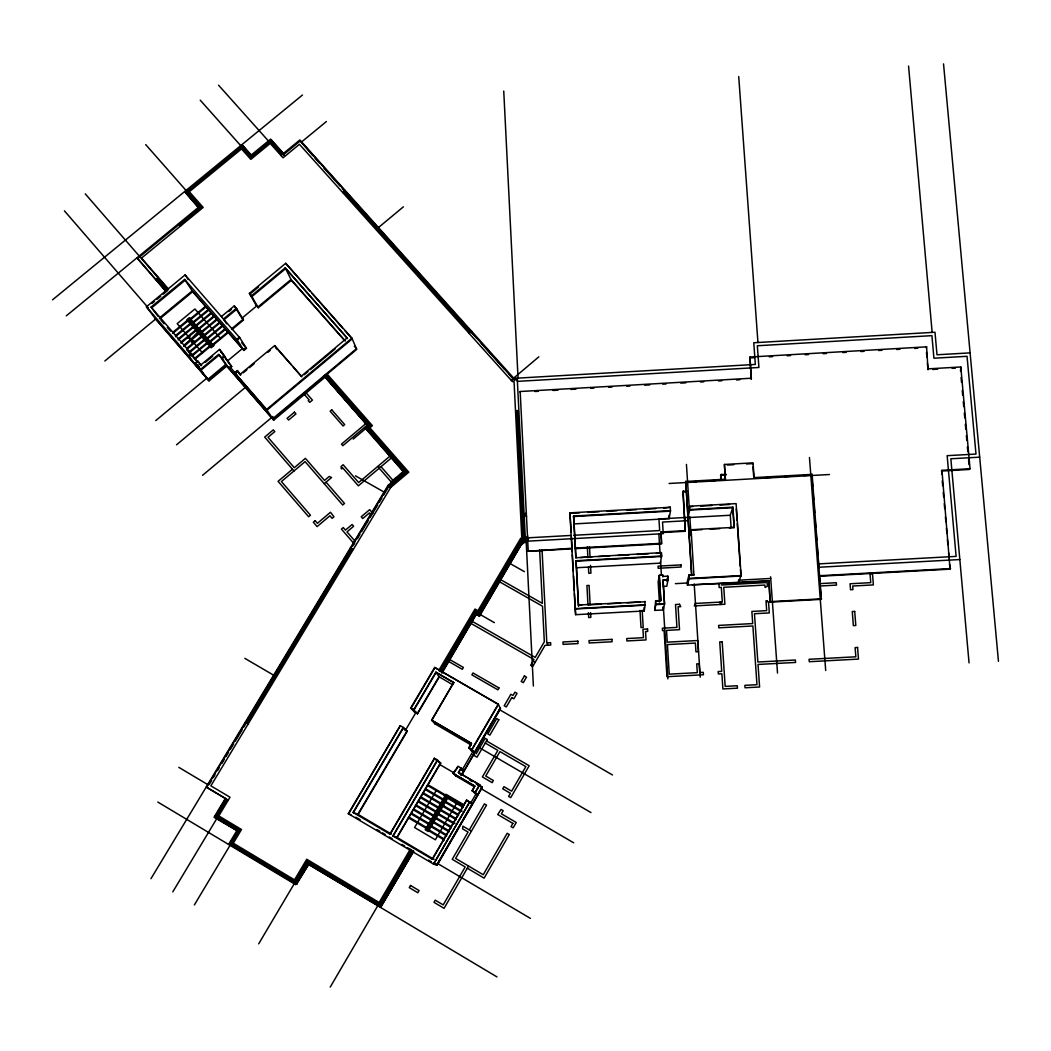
<?xml version="1.0" encoding="UTF-8"?>
<svg xmlns="http://www.w3.org/2000/svg" width="1051" height="1051" viewBox="0 0 1051 1051"><rect width="100%" height="100%" fill="white"/><g stroke="black" fill="none" stroke-linecap="round" stroke-linejoin="round"><path stroke-width="1.5" d="M644.854 601.789L578.378 604.995L581.65 605.218M644.25 610.973L645.117 604.811L575.094 608.608L575.646 614.69L644.25 610.973L644.04 607.609M661.499 542.29L661 531.99L685.357 530.637L682.861 491.907L686.789 490.883M661 531.99L661.605 543.906L575.396 548.661M660.632 557.109L661.381 552.616L575.817 557.779L573.544 516.028L670.512 510.641L669.145 518.642L574.122 523.91L573.544 516.028M661.591 556.005L660.396 563.126L576.5 567.737L575.974 560.708L661.591 556.005L661.381 552.616M644.907 601.382L645.064 605.205L575.133 609.002L569.931 512.849L670.302 507.265L663.746 508.159M659.305 575.252L660.869 600.515L655.666 600.804L655.798 604.627L664.468 604.154L662.984 580.257L668.002 579.981L667.871 576.145L662.853 576.421L662.774 575.055L659.305 575.252L658.162 581.991L659.397 602.118M655.666 600.804L654.786 610.395L663.286 609.935L664.547 603.747L663.063 579.824L668.094 579.548L666.768 586.222L663.076 586.419M654.786 610.395L655.877 604.22L664.547 603.747M662.774 575.055L662.774 576.854M660.895 532.621L685.213 531.267L683.176 491.211M682.73 492.591L683.386 491.106M683.189 491.829L683.465 491.08M683.334 491.776L683.623 491.053M740.456 569.471L740.916 576.014L689.114 578.838L688.891 575.436L694.028 574.713L689.009 574.989L687.262 581.742L687.472 585.092L768.925 580.638L770.133 602.131L821.251 599.359L812.121 474.369L754.079 477.614L753.028 462.86L724.428 464.463L725.44 479.217L685.712 481.45L691.611 575.541M666.86 581.295L667.871 576.145M687.84 514.281L689.587 506.201L736.107 503.613L741.1 575.567L738.301 582.32M689.325 537.363L691.111 529.73L734.281 527.339L732.902 507.173L689.798 509.564L688.05 517.591L730.274 515.253L732.902 507.173M687.472 585.092L689.233 578.405L689.009 574.989M749.967 357.038L751.242 379.083L749.967 357.038L926.601 346.843L927.994 369.729L927.455 363.449M726.057 474.224L720.96 474.645L720.658 479.059M720.487 475.735L721.104 474.553M720.828 475.315L721.328 474.487M720.973 475.249L721.406 474.474M724.428 464.463L725.229 479.952L725.44 479.217M692.399 584.816L768.636 581.203M729.328 528.114L734.281 527.339M189.522 337.897L189.745 336.097L187.722 338.251L189.522 337.897L177.172 323.642L194.908 308.981L220.303 338.186M192.202 340.997L191.545 342.665L193.988 340.642L192.202 340.997L202.528 352.926M811.766 475.105L812.121 474.369M770.133 602.131L768.925 580.638M926.076 347.763L926.601 346.843M469.298 829.922L484.419 803.884L486.534 805.119L455.608 858.404L483.237 874.721L507.173 833.285L509.288 834.533L484.117 878.15L467.314 868.218M468.562 866.05L444.074 908.327L433.984 902.323L435.232 900.155L443.207 904.898L465.186 866.957L452.232 859.311L468.05 832.077L462.598 828.871L462.9 826.165L471.413 831.17M441.985 799.391L442.418 798.642L426.154 789.104L425.708 789.853M429.82 830.448L429.386 831.196L444.35 840.025M434.575 822.302L434.129 823.051L449.105 831.867M441.683 810.111L441.249 810.873L456.213 819.662M446.425 802.005L445.992 802.754L460.942 811.53M456.935 802.728L457.881 804.396L455.03 802.728L456.935 802.728L435.35 839.788L414.58 827.544L436.204 790.575M474.75 793.085L472.096 790.628L474.763 786.043L453.165 773.418L457.527 767.519M432.184 859.192L466.578 800.113L469.784 802.031L433.643 864.132L348.275 813.697L400.3 725.637L403.545 727.62L353.412 812.541M472.267 790.786L474.264 787.357M466.749 800.271L432.408 859.258L392.864 835.939L437.334 760.083L434.326 758.323L389.855 834.152M460.916 769.174L463.872 770.895L460.995 767.979L458.42 772.406L479.571 784.755L475.131 792.401L477.719 794.819L474.579 792.927M470.533 803.319L476.274 793.452M436.664 864.973L472.135 803.976M477.548 794.674L481.91 787.173L476.379 783.941M482.067 787.33L436.888 865.039L433.879 863.331M469.166 802.241L472.306 804.12L469.6 801.887L433.419 864.08L437.163 865.118L482.278 787.541L479.571 784.755M413.844 810.098L414.291 809.349L430.568 818.939L430.122 819.688M418.6 801.992L419.034 801.243L435.311 810.807L434.878 811.556M454.952 770.37L453.362 773.602L474.934 786.214M455.398 770.646L457.986 766.218L461.192 768.176L458.617 772.59L479.729 784.926L475.288 792.559L472.096 790.628M468.825 747.681L471.833 749.429L474.487 752.713L471.531 750.992L468.825 747.681L471.4 743.28L431.593 720.119L453.743 682.48L435.889 672.167L413.713 709.727L417.523 713.8L439.239 676.989L435.889 672.167M410.218 849.326L379.161 902.481L306.734 859.258L294.543 879.858L233.309 843.191L241.494 829.502L218.792 815.931L230.024 797.236L210.87 785.833L390.63 487.546L408.786 472.175L369.873 427.823L372.409 425.681L326.677 373.591M330.224 987.099L377.756 905.752M411.401 850.036L379.634 904.412L307.194 861.176L295.003 881.776L231.417 843.69L239.615 830.001L216.9 816.443L227.069 799.522M411.992 850.377L379.884 905.371L307.431 862.122L295.239 882.735L230.471 843.94L238.669 830.264L215.967 816.693L226.477 799.18M427.757 823.748L428.191 822.999L411.913 813.408L411.466 814.157M432.5 815.629L432.946 814.867L416.669 805.302L416.222 806.051M437.242 807.51L437.676 806.748L421.412 797.197L420.965 797.945M471.833 749.429L498.266 704.183L434.667 667.451L410.718 707.993L414.593 712.092M380.357 907.302L413.188 851.087M413.437 851.165L380.646 907.302L413.766 851.271M427.231 828.911L446.202 796.435M462.072 770.094L473.462 750.572M427.967 829.357L446.938 796.868M447.306 797.078L427.902 830.316L426.417 829.449L446.268 795.462L463.609 805.631M448.041 797.512L428.204 831.512L425.235 829.764L445.966 794.28L463.951 804.83M461.166 775.047L463.688 770.711L460.732 768.99M500.237 708.111L474.316 752.503L471.36 750.782M500.368 708.374L461.35 775.231L458.42 772.406M461.586 775.454L500.539 708.716L498.266 704.183M439.318 814.17L438.884 814.932L453.848 823.721M444.061 806.051L443.614 806.813L458.578 815.589M448.79 797.945L448.357 798.694L463.307 807.47M476.156 753.817L485.181 738.341L487.296 739.562L477.023 757.167L472.792 754.697M393.14 836.031L437.544 760.28L434.549 758.533L390.131 834.258L353.083 812.41L403.282 727.384L407.315 731.102L358.168 814.42L353.083 812.41M437.334 760.083L440.684 763.157L397.147 837.463L392.864 835.939M409.089 818.217L409.535 817.468L425.813 827.071L425.379 827.82M423.343 793.899L423.776 793.15L440.054 802.701L439.607 803.45M428.085 785.806L428.519 785.058L444.783 794.595L444.35 795.344M432.197 826.375L431.764 827.124L446.728 835.939M436.953 818.243L436.507 818.992L451.47 827.794M407.065 730.865L357.852 814.289L391.419 834.087M417.286 713.55L439.029 676.686L452.692 684.766M441.591 672.351L476.234 613.626L479.151 615.295L522.702 541.436L663.247 533.672L662.524 522.071L688.379 520.639M441.801 672.653L476.392 614.007L479.519 616.175L522.807 541.909L525.553 542.382L522.938 542.526M442.064 673.06L476.392 614.007M479.309 615.676L522.807 541.909M453.743 682.48L431.816 720.382L471.571 743.491L468.996 747.892L472.004 749.639L498.397 704.459L434.667 667.451M258.691 943.837L294.227 883.76M296.369 884.233L308.784 864.185L296.369 884.233L229.341 844.084L237.881 831.013L229.341 844.084M348.617 813.829L400.3 725.637M434.891 667.766L410.98 708.256L413.963 709.99L436.099 672.482L453.94 682.782M438.661 670.656L475.026 609.041L477.942 610.71L520.718 538.23L521.795 538.165L514.057 381.566L512.441 381.658L299.443 144.302L283.034 157.795L270.212 143.448L250.808 159.384L241.507 148.94L189.325 191.716L203.171 207.441L141.543 258.06L168.449 289.038M439.83 671.326L475.512 610.881L478.428 612.549L521.506 539.505L523.214 539.413L516.829 410.507M405.252 730.59L416.038 712.315M440.408 671.668L475.748 611.787L478.665 613.469L521.9 540.148L523.923 540.043L517.486 410.468M228.593 844.452L236.777 830.763M194.369 904.937L230.051 845.319M225.321 798.484L214.076 817.192L237.25 830.868M217.649 813.487L219.252 810.82M172.784 891.879L216.69 818.755M150.963 878.675L388.042 485.444L404.083 471.886M237.881 831.013L214.588 817.323L225.807 798.642L206.692 787.252L388.318 485.982L404.333 472.438L365.196 427.534L367.732 425.392L324.142 375.706M209.07 784.65L211.606 780.433M213.3 777.622L214.995 774.81M217.544 770.593L219.239 767.782M221.774 763.565L224.323 759.347M226.018 756.536L228.553 752.319M230.248 749.521L233.637 743.898M235.332 741.086L242.111 729.841M243.806 727.029L246.341 722.812M248.036 720.001L254.815 708.755M256.51 705.944L259.058 701.726M260.753 698.915L264.143 693.292M265.837 690.481L267.532 687.669M270.068 683.465L271.762 680.654M274.311 676.437L276.847 672.22M278.541 669.408L285.32 658.162M287.015 655.351L289.55 651.134M292.099 646.917L294.635 642.7M296.329 639.888L298.878 635.671M300.573 632.86L307.352 621.627M309.047 618.816L311.582 614.599M313.277 611.787L316.666 606.164M318.361 603.353L325.14 592.107M326.835 589.296L329.37 585.079M331.065 582.267L337.844 571.021M339.539 568.21L342.087 563.993M343.782 561.181L347.158 555.572M348.853 552.76L350.548 549.949M353.097 545.732L354.791 542.92M357.327 538.703L359.876 534.486M361.57 531.675L368.349 520.429M370.044 517.617L377.664 504.966M379.358 502.155L381.894 497.938M383.589 495.126L388.673 486.705M246.604 722.641L351.586 548.491M247.182 722.983L352.164 548.819M928.532 368.835L960.798 366.983L960.509 371.108M941.67 474.316L941.946 470.309L970.047 468.733L960.798 366.983M970.047 468.733L969.442 469.469L941.381 471.045M184.267 346.488L190.415 339.933L192.044 340.498L189.666 338.409L191.308 338.974L200.465 329.226M819.307 576.276L950.038 569.156L941.946 470.309M525.566 538.02L527.825 536.089M520.179 545.758L528.692 538.454M526.38 512.914L524.567 514.465L526.59 516.75M389.987 456.095L358.654 482.554L343.138 464.739L341.05 466.499L341.811 467.367L340.984 468.063L341.746 468.93L342.836 468.01L358.352 485.838L379.214 468.22M392.522 483.434L378.452 467.353L381.027 466.683L392.115 457.33M390.788 482.054L403.545 471.268M513.676 378.11L538.821 356.841M511.377 380.475L513.9 378.347L755.327 364.434L753.777 342.744L934.996 332.247L936.993 354.778L970.099 352.873M389.264 486.127L405.962 472.004L367.062 427.652L369.61 425.51L325.153 374.865M389.763 486.56L406.908 472.057L367.995 427.704L370.543 425.563L325.665 374.432M469.114 333.364L471.623 331.262M366.352 423.198L341.47 444.126L342.836 445.69L367.719 424.749M366.733 428.23L368.428 426.811L324.496 376.376L368.034 425.997L365.498 428.138L365.893 428.953L404.661 473.173L404.333 472.438M353.215 439.095L365.945 428.388M324.233 483.696L331.564 477.522L329.226 476.458L324.536 480.412L305.407 458.354L294.293 467.695L267.992 437.295L274.81 431.593L273.313 429.859L264.681 437.098L293.978 470.966M292.48 469.219L278.068 481.332L308.613 516.737L310.439 515.2L281.405 481.542L305.092 461.625L342.692 504.992L344.518 503.455L326.046 482.159M324.956 377.27L273.694 420.164L266.547 409.483L351.888 338.172L285.701 263.302L249.376 293.387L256.234 305.394M202.567 475.315L272.945 416.446M272.721 418.718L356.473 348.669L354.305 346.213M176.502 444.823L245.5 387.32M293.203 367.075L301.742 376.836L301.348 376.153L347.158 337.883L285.255 267.821L251.491 295.804L258.296 307.759L291.403 280.302L285.255 267.821M304.212 374.76L307.917 371.673M310.387 369.597L335.111 348.945M198.481 365.17L196.8 366.576L188.72 355.737L191.321 353.596L197.457 361.925M224.336 355.711L221.748 357.865L229.184 368.678L231.719 366.563L219.541 349.418L201.017 364.802L201.529 365.498L197.851 361.15L195.25 363.291L203.211 373.998M205.221 362.424L212.63 356.276M378.478 227.528L403.4 206.824M155.771 420.584L206.876 378.11M227.752 360.756L242.505 348.498M207.888 379.332L225.702 364.526L228.711 367.995L231.259 365.879M246.013 347.645L243.477 349.747L192.215 290.904L159.292 318.072M243.924 350.443L246.446 348.341L239.378 337.148L236.79 339.289L243.924 350.443L192.727 291.666L184.634 279.421L151.081 307.076L158.031 316.377M184.634 279.421L237.25 340.025L239.838 337.87L185.121 274.902L146.417 306.8L156.008 319.517L209.031 380.869L226.793 366.116L219.173 355.041L201.043 370.083L195.25 363.291M241.875 383.3L234.675 372.763L237.276 370.609L240.81 374.839L237.736 371.292M236.869 372.015L235.148 373.447L266.98 410.126L352.203 338.895L344.61 330.316M240.351 374.156L274.639 345.608L301.348 376.153M243.254 372.803L246.919 369.742M249.376 367.705L254.263 363.633M267.716 352.44L270.16 350.403M188.497 320.384L189.758 319.333M342.784 192.596L345.267 190.533M175.53 335.597L189.495 324.05L190.008 324.641M175.412 336.714L190.638 324.115M193.174 322.013L208.374 309.441M178.197 339.92L193.423 327.321M195.959 325.219L211.159 312.646M181.087 342.022L195.052 330.461L195.565 331.052M180.969 343.138L196.209 330.526M198.744 328.424L213.944 315.839M183.872 345.227L197.838 333.666L198.35 334.257M183.754 346.357L198.994 333.732M201.529 331.643L216.729 319.044M221.419 316.548L234.307 305.867L236.882 309.047L224.008 319.714M228.921 311.477L231.259 309.546M258.572 286.923L249.823 294.175L251.925 296.579L285.649 268.636L347.474 338.606L347.158 337.883M186.658 348.446L200.623 336.885L201.135 337.476M186.539 349.576L201.779 336.951M204.314 334.849L219.514 322.25M189.443 351.678L203.408 340.09L203.933 340.695M189.325 352.794L204.564 340.169M207.1 338.054L222.313 325.455M192.11 356.013L207.349 343.375M209.898 341.273L225.111 328.661M242.019 318.125L257.153 305.565M194.908 359.245L210.147 346.594M210.778 346.068L212.052 345.017M212.683 344.492L227.896 331.88M231.588 328.818L243.096 319.281L241.021 316.903M257.876 307.01L291.022 279.527L345.306 341.01M232.048 329.541L243.543 320.003L236.422 308.285L223.521 318.965L226.582 323.761M226.963 360.546L221.656 351.862M221.748 352.886L220.027 350.141M151.659 307.838L185.16 280.223M104.837 360.992L155.758 318.965M159.844 318.808L192.727 291.666M172.758 332.379L186.71 320.844L187.223 321.435M172.64 333.495L187.853 320.91M190.389 318.821L205.589 306.248M280.985 155.495L299.863 139.967L513.9 378.347M198.744 208.019L185.593 192.688L242.702 145.879L251.675 155.955L271.053 140.059L284.374 155.614L283.862 154.379L300.231 140.913L514.162 379.91L517.46 379.713L517.328 378.82L514.005 379.017M301.611 141.924L326.401 121.535M155.811 279.487L158.346 277.398M151.975 303.45L154.471 301.401M156.967 299.338L160.711 296.264M163.194 294.201L166.938 291.127M52.55 299.811L302.465 95.024M66.266 315.865L198.626 207.192L184.779 191.453M179.117 224.809L200.452 207.297L186.592 191.558L241.783 146.339L251.071 156.77L270.475 140.847L282.469 154.261M179.524 225.282L201.358 207.349L187.512 191.61L241.691 147.206L250.979 157.637L270.383 141.714L281.983 154.668M720.96 474.645L720.947 479.86M683.413 491.763L686.645 491.566M751.36 357.839L754.631 357.655M769.319 356.815L772.59 356.617M787.278 355.777L790.549 355.58M805.237 354.739L808.508 354.542M823.209 353.701L826.467 353.504M842.797 352.571L846.068 352.374M860.756 351.533L864.027 351.349M878.715 350.495L881.986 350.311M896.674 349.457L899.945 349.274M914.646 348.42L917.904 348.236M517.381 381.368L758.914 367.469L757.337 345.753L931.922 335.65L933.919 358.207L967.038 356.302L975.985 454.058L947.148 455.674L956.108 556.386L819.268 563.861M572.151 548.832L528.233 551.263L520.166 391.511L751.478 378.215M535.038 391.498L538.309 391.314M553.049 390.46L557.963 390.184M571.074 389.422L575.987 389.146M590.728 388.305L593.999 388.108M608.739 387.267L612.01 387.083M626.751 386.229L630.035 386.045M644.775 385.191L649.689 384.916M662.787 384.167L666.071 383.97M680.812 383.129L685.725 382.84M700.465 381.999L703.736 381.815M718.477 380.961L721.761 380.777M736.501 379.936L739.773 379.739M932.828 369.453L937.663 369.177M952.153 368.336L955.372 368.152M727.397 465.041L733.743 464.687M746.433 463.977L752.779 463.622M979.69 457.159L950.84 458.775L969.048 662.879M721.209 475.197L726.136 474.921M690.323 481.91L696.668 481.555M709.359 480.846L715.705 480.478M765.089 477.719L771.526 477.364M784.401 476.642L790.838 476.274M803.726 475.551L810.163 475.197M669.08 483.486L829.436 474.513M569.97 513.374L579.679 512.835M587.759 512.376L599.07 511.758M607.163 511.298L616.858 510.76M626.567 510.221L636.262 509.682M644.342 509.236L655.666 508.605M689.469 506.727L692.675 506.543M700.689 506.096L711.908 505.478M719.922 505.032L729.525 504.493M573.583 516.54L670.433 511.154L670.302 507.265M688.169 517.328L658.938 518.958L659.66 530.545L573.78 535.287M525.172 537.981L570.535 535.471M690.993 530.23L702.173 529.612M710.161 529.165L719.738 528.64M572.099 548.241L528.233 551.263M575.357 548.057L661.696 543.301M580.664 557.516L591.949 556.899M598.4 556.544L609.685 555.926M617.752 555.48L629.05 554.862M637.103 554.416L648.401 553.798M656.455 553.351L661.302 553.089L661.513 556.478L576.001 561.168M819.53 567.212L959.826 559.539M689.233 578.405L741.1 575.567M819.675 575.725L950.616 568.578M675.399 583.647L688.326 582.937M738.406 580.218L770.725 578.444M721.42 585.013L767.125 582.53L767.388 586.222L765.036 587.43L764.865 585.052L723.758 587.286L724.901 604.246L694.317 605.915L695.263 603.458L722.313 601.987L721.328 587.417L719.147 587.535L718.937 584.317M820.673 583.568L836.294 582.714L836.491 585.105L820.857 585.959M588.126 604.864L601.093 604.167M607.583 603.813L620.537 603.103M627.027 602.762L639.993 602.052M655.588 601.211L659.489 600.988M770.422 601.606L821.632 598.82M206.692 787.252L207.375 787.462M348.275 813.697L351.034 814.748M388.042 485.444L390.63 487.546M355.461 475.84L384.062 492.065M509.761 563.375L524.37 571.652M499.921 579.246L542.369 603.392L539.623 549.686M499.041 581.505L542.513 606.23L544.326 641.793L535.209 657.427L472.017 621.233M479.755 614.283L494.377 622.652M476.602 614.507L479.519 616.175M350.443 547.821L353.307 549.476M469.771 622.717L533.987 659.516L530.624 665.27L532.726 666.479L545.049 645.353L550.75 645.051L550.619 642.647L546.809 642.857L542.04 549.686M533.002 661.197L535.104 662.393M449.71 659.542L463.386 667.424L462.282 669.316L448.606 661.421M499.304 709.556L612.483 774.968M486.482 740.942L529.192 765.745L510.733 797.63L508.618 796.395L510.405 793.295L502.733 788.815L503.968 786.687L511.64 791.167L525.842 766.639L499.948 751.596L485.733 776.045L493.392 780.512L492.157 782.64L482.383 776.952L497.846 750.375L485.247 743.057M477.653 746.67L590.977 812.568M410.718 707.993L413.713 709.727M414.357 711.842L417.523 713.8M434.825 723.745L471.268 745.067M404.123 729.158L407.315 731.102M469.469 779.895L472.227 781.51M476.55 784.099L482.278 787.541M439.41 764.34L454.636 773.247M480.964 788.618L573.688 842.81M438.503 761.804L440.474 762.96L396.871 837.371L434.076 859.363M438.714 762.001L440.684 763.157M456.016 776.045L474.54 786.949M244.857 658.36L273.641 675.202M427.337 785.373L445.085 795.778M445.821 796.211L463.176 806.38M424.972 789.419L442.721 799.824M445.69 801.571L462.112 811.214M422.607 793.466L440.356 803.884M443.312 805.618L458.381 814.472M420.229 797.512L437.978 807.943M440.947 809.677L456.016 818.532M417.864 801.558L435.613 812.003M438.582 813.737L455.017 823.406M415.487 805.618L433.235 816.062M436.204 817.809L451.273 826.664M413.109 809.664L430.871 820.122M433.827 821.869L448.908 830.737M410.731 813.724L428.493 824.194M431.462 825.941L446.53 834.809M408.353 817.783L426.115 828.254M426.864 828.7L428.335 829.567M429.084 830.001L444.166 838.895M245.448 721.958L248.338 723.666M437.466 863.41L530.44 918.403M434.418 863.488L437.163 865.118M355.921 817.205L360.099 819.675M377.099 829.659L379.871 831.315M382.367 832.852L385.152 834.507M389.33 836.977L392.115 838.619M401.863 844.387L404.648 846.029M407.433 847.684L411.611 850.154M428.545 860.099L431.37 861.767M178.815 767.348L207.704 784.558M206.18 787.081L228.225 800.218M308.271 864.106L381.027 907.315M496.965 976.918L307.89 864.04L295.699 884.653L157.795 802.044M229.985 844.203L296.894 884.272M466.578 800.113L469.337 802.386M434.326 758.323L437.741 761.423M453.165 773.418L456.2 776.229M312.764 155.574L300.231 140.913M314.958 158.018L319.333 162.892M323.708 167.766L340.13 186.053M342.324 188.497L346.699 193.371M349.983 197.036L367.495 216.532M369.676 218.976L374.064 223.85M376.245 226.293L394.861 247.011M398.145 250.677L422.213 277.49M425.497 281.156L449.578 307.969M452.863 311.635L476.944 338.448M481.319 343.335L504.309 368.927M508.684 373.814L514.162 379.91M344.281 191.361L470.612 332.103M343.782 191.768L470.112 332.523M283.468 153.446L270.646 139.113L251.255 155.036L241.953 144.604M271.053 140.059L283.862 154.379M218.569 85.21L268.412 140.952M431.593 720.119L435.035 723.994M251.255 156.073L242.702 145.879M200.215 100.16L240.705 145.629M309.94 291.088L285.701 263.302M312.108 293.544L342.442 327.859M291.403 280.302L344.544 340.485M145.695 144.591L186.04 190.428M185.593 192.688L199.125 208.059L137.563 258.599L165.217 290.641M249.376 293.387L251.491 295.804M255.8 304.645L258.296 307.759M178.552 223.679L180.588 226.004M395.715 477.68L397.659 479.913M381.027 466.683L392.811 480.149M275.047 346.331L291.061 364.631M306.314 393.087L312.436 400.089L309.717 402.362L308.219 400.641L309.125 399.892L304.015 394.046M241.743 342.744L246.446 348.341M204.958 306.774L205.471 307.365L191.545 318.887L191.032 318.295M207.73 309.966L208.256 310.557L194.317 322.092L193.804 321.488M213.3 316.364L213.826 316.955L199.887 328.503L199.375 327.899M216.099 319.57L216.611 320.161L202.672 331.709L202.16 331.118M221.682 325.981L222.195 326.572L208.256 338.133L207.73 337.542M224.467 329.186L224.993 329.778L211.041 341.352L210.528 340.747M227.266 332.405L227.791 332.996L213.839 344.57L213.327 343.966M372.855 513.308L369.663 509.643L361.229 516.777L362.753 518.537L369.374 512.941L371.45 515.332M221.275 352.177L224.822 356.42L222.234 358.562L218.674 354.332L200.531 369.4L209.031 380.869M204.945 334.323L205.457 334.914L219.396 323.366L218.884 322.775M226.543 359.705L228.619 362.096M210.515 313.172L211.041 313.763L197.102 325.284L196.59 324.693M85.249 193.857L168.383 289.59M157.335 278.239L167.726 290.207M156.822 278.646L167.227 290.628M228.238 362.411L231.719 366.563M136.985 257.797L165.953 291.153M189.443 319.596L211.737 345.28M230.208 367.193L236.62 374.576M234.675 372.763L266.547 409.483M188.812 320.121L211.093 345.805M226.793 366.116L273.694 420.164M192.793 327.846L192.267 327.255L178.315 338.803L178.828 339.394M206.719 343.9L206.206 343.309L192.228 354.896L192.753 355.488M209.517 347.132L208.991 346.528L195.026 358.115L195.539 358.719M355.291 541.462L347.001 531.885L353.622 526.275L352.098 524.502L345.464 530.111L343.257 527.549L341.43 529.1L353.911 543.538M151.081 307.076L191.834 354.292L189.246 356.447L146.417 306.8M187.078 350.193L197.759 362.556M160.908 320.043L164.114 323.747M167.319 327.452L170.525 331.157M64.413 210.844L148.493 308.088M197.47 364.75L199.611 367.219M154.707 317.796L208.387 379.989L226.175 365.209L273.142 419.336L356.775 349.366L351.888 338.172M197.851 361.15L201.135 365.603M219.541 349.418L227.016 360.388M237.276 370.609L240.232 374.997M185.121 274.902L188.155 279.553M234.307 305.867L240.626 316.259M274.639 345.608L276.544 348.919M368.034 425.997L368.428 426.811M520.153 391.498L520.298 392.365M943.535 63.901L998.45 661.315M961.087 377.559L961.534 382.393M962.256 390.46L962.703 395.294M963.281 401.745L963.728 406.579M964.319 413.03L964.752 417.864M965.343 424.315L965.777 429.163M966.368 435.6L966.802 440.448M967.393 446.898L967.826 451.733M968.562 459.799L968.996 464.634M908.563 66.055L932.145 332.405M942.248 480.846L942.681 485.759M943.259 492.302L943.693 497.202M944.271 503.744L944.704 508.645M945.414 516.829L945.847 521.73M946.425 528.272L946.859 533.185M947.437 539.715L947.871 544.628M948.593 552.8L949.027 557.713M949.605 564.242L950.038 569.156M926.483 352.466L926.903 357.182M569.931 512.849L571.179 532.134M811.898 476.747L812.646 486.547M812.896 489.819L813.645 499.632M814.013 504.533L814.643 512.704M815.011 517.617L815.76 527.418M816.141 532.332L816.758 540.503M817.139 545.403L817.888 555.217M818.256 560.117L818.887 568.302M819.255 573.202L819.885 581.374M820.253 586.287L821.002 596.088M809.454 457.474L825.692 670.499M738.722 76.552L757.942 342.495M770.593 576.776L777.517 673.06M753.015 466.894L753.83 478.35M736.278 509.039L737.066 520.468M737.29 523.74L740.232 566.213M734.11 527.838L732.731 507.699L689.692 510.09L689.587 506.201M730.274 515.253L731.115 527.418M721.341 602.039L721.498 604.43M720.132 602.105L720.29 604.496M691.111 529.73L693.91 575.16M686.434 464.397L689.403 510.221M689.837 516.777L690.993 534.775M694.185 583.883L700.242 677.172M685.712 481.45L691.768 575.12M685.278 518.393L685.423 520.744M668.935 515.332L669.145 518.642M658.846 533.908L660.067 553.457M660.567 561.602L661.368 574.634M663.391 607.215L667.832 678.893M663.102 606.808L663.286 609.935M659.227 575.685L660.79 600.922M642.174 610.303L643.212 627.421L641.018 627.539L639.993 610.421M589.48 546.691L590.084 557.582M590.517 565.372L590.938 573.163L588.77 573.281L588.429 567.054M587.312 546.809L587.916 557.713M590.15 604.601L589.085 585.42L586.918 585.538L587.969 604.719M590.583 612.602L590.859 617.397L588.678 617.515L588.415 612.72M574.122 523.91L575.961 557.923M576.5 567.737L578.589 606.322M575.974 560.708L578.405 605.402M571.442 536.982L572.23 551.552M572.414 554.797L573.281 570.982M573.544 575.843L574.332 590.399M574.503 593.644L575.646 614.69M547.413 642.818L547.532 645.222M503.744 91.056L518.051 378.11M526.17 541.239L533.382 686.04M517.223 378.15L525.553 542.382M512.875 823.406L511.022 826.625L513.138 827.873L516.238 822.499L501.38 813.802L503.179 810.689L501.051 809.454L497.701 814.512L512.875 823.406M498.818 719.804L489.884 735.122L487.782 733.9L496.716 718.582L498.818 719.804M511.784 697.575L506.319 706.942L504.217 705.733L510.904 694.264L513.006 695.473L514.937 692.162L517.039 693.371L513.886 698.797L511.784 697.575M524.396 675.951L521.191 681.455L523.293 682.664L526.498 677.159L524.396 675.951M410.521 885.467L409.259 887.635L417.838 892.733L419.099 890.565L410.521 885.467M498.962 687.932L497.859 689.824L471.886 674.847L473.003 672.968L498.962 687.932M315.142 520.652L313.316 522.202L317.126 526.604L329.922 515.791L332.129 518.34L333.955 516.803L330.5 512.257L317.428 523.293L315.142 520.652M331.761 409.837L330.132 411.204L343.046 425.97L344.675 424.604L331.761 409.837M294.451 412.163L287.107 418.311L288.605 420.045L295.948 413.897L294.451 412.163M212.565 345.621L211.304 346.672L187.984 319.793L189.246 318.742L212.565 345.621M213.721 345.687L211.185 347.789L186.828 319.727L189.364 317.625L213.721 345.687M680.995 564.899L658.057 566.147L658.189 568.289L681.127 567.028L680.995 564.899M872.475 573.675L870.044 573.807L870.753 582.648L850.062 583.765L850.535 589.742L852.978 589.611L852.689 586.024L873.381 584.895L872.475 573.675M679.498 604.312L675.504 604.535L676.936 627.408L662.366 628.196L662.524 630.6L664.101 630.521L666.951 676.699L703.434 674.768L703.277 672.338L699.743 672.535L699.178 663.759L696.734 663.89L697.299 672.666L669.237 674.151L667.411 644.578L695.381 643.067L695.946 651.817L698.389 651.686L697.667 640.532L667.254 642.161L666.531 630.39L679.524 629.68L678.079 606.795L680.746 606.65L679.498 604.312M767.217 600.752L765.995 600.817L766.691 610.644L751.859 611.446L752.713 623.571L718.648 625.411L718.805 627.815L752.871 625.976L756.983 684.7L744.87 685.344L745.041 687.774L759.597 686.999L758.021 664.442L795.554 662.445L795.371 660.015L757.85 662.025L754.46 613.718L769.306 612.917L768.504 601.763L767.283 601.829L767.217 600.752M854.699 611.432L852.269 611.564L853.373 625.634L855.816 625.503L854.699 611.432M647.561 628.997L642.949 629.247L643.448 637.655L626.764 638.548L626.908 640.952L646.023 639.928L645.524 631.52L647.705 631.401L647.561 628.997M577.879 641.176L562.981 641.977L563.1 644.381L578.011 643.58L577.879 641.176M611.958 639.35L589.033 640.585L589.164 642.989L612.089 641.754L611.958 639.35M722.182 641.754L719.738 641.885L721.709 671.366L718.175 671.55L718.332 673.967L721.879 673.783L722.891 688.944L737.447 688.182L737.277 685.751L725.177 686.395L722.182 641.754M857.563 647.469L855.107 647.6L855.842 656.796L809.073 659.292L809.257 661.71L858.483 659.082L857.563 647.469"/></g></svg>
